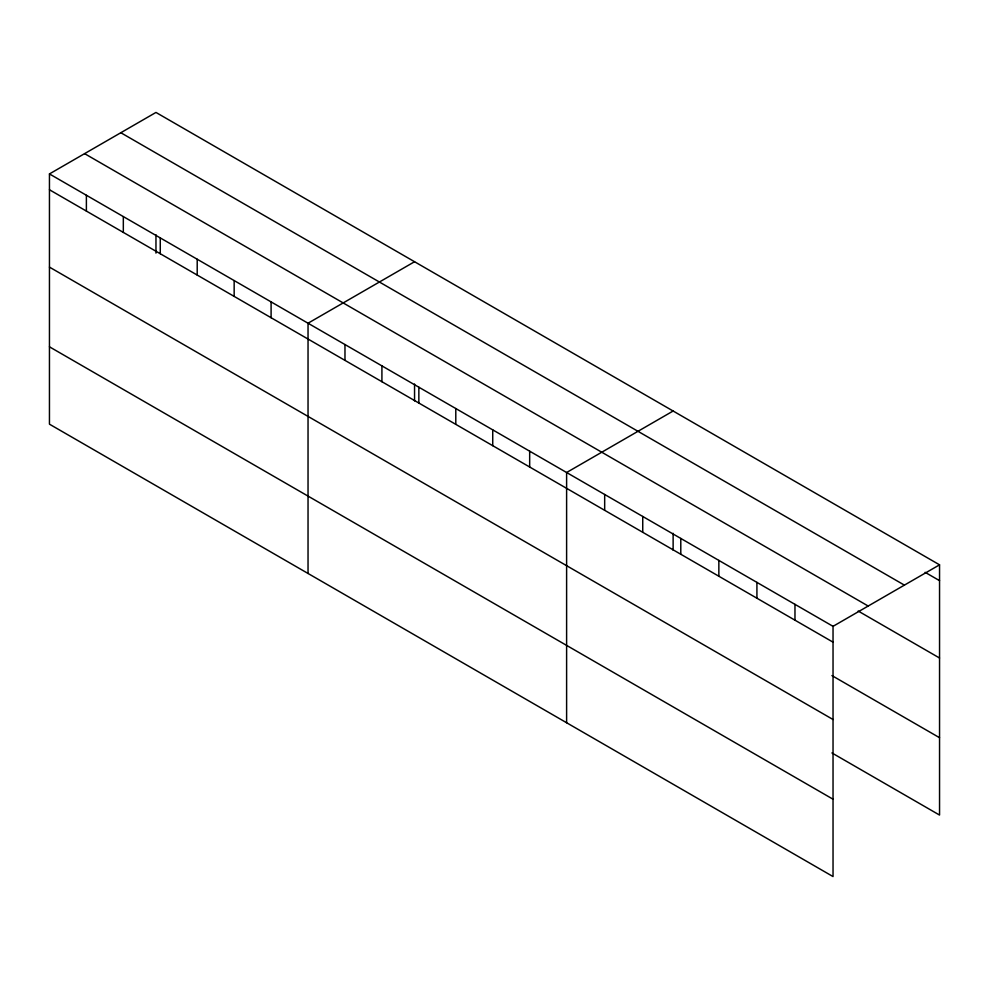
<?xml version="1.0" encoding="UTF-8"?>
<svg xmlns="http://www.w3.org/2000/svg" width="989" height="989" viewBox="0 0 989 989"><rect width="100%" height="100%" fill="white"/><g stroke="black" fill="none" stroke-linecap="round" stroke-linejoin="round"><path stroke-width="1.48" d="M49.45 173.928L833.035 626.334L833.035 876.563L49.45 424.17L49.45 173.928L155.965 112.437L939.55 564.83L939.55 815.072L831.934 752.938M414.552 261.726L308.036 323.218L308.036 573.459M673.126 411.016L566.61 472.519L566.61 722.749M833.035 626.334L939.55 564.83M925.111 572.322L939.55 580.654M120.819 132.724L904.403 585.129M84.597 153.641L868.181 606.034M858.18 611.029L939.55 658.019M49.45 189.752L833.035 642.158M831.934 675.586L939.55 737.707M49.45 267.117L833.035 719.51M49.45 346.805L833.035 799.211M794.971 604.353L794.971 620.177M756.919 582.385L756.919 598.209M718.855 560.404L718.855 576.228M680.791 538.436L680.791 554.26M673.126 533.318L673.126 550.181M642.739 516.468L642.739 532.28M604.675 494.488L604.675 510.312M529.671 451.182L529.671 467.006M492.732 429.856L492.732 445.68M455.793 408.531L455.793 424.355M418.854 387.206L418.854 403.03M414.552 384.029L414.552 400.891M381.915 365.881L381.915 381.705M344.976 344.555L344.976 360.379M271.097 301.892L271.097 317.716M234.158 280.567L234.158 296.391M197.207 259.242L197.207 275.066M160.267 237.916L160.267 253.74M155.965 234.739L155.965 253.122M123.328 216.591L123.328 232.415M86.389 195.266L86.389 211.077"/></g></svg>
